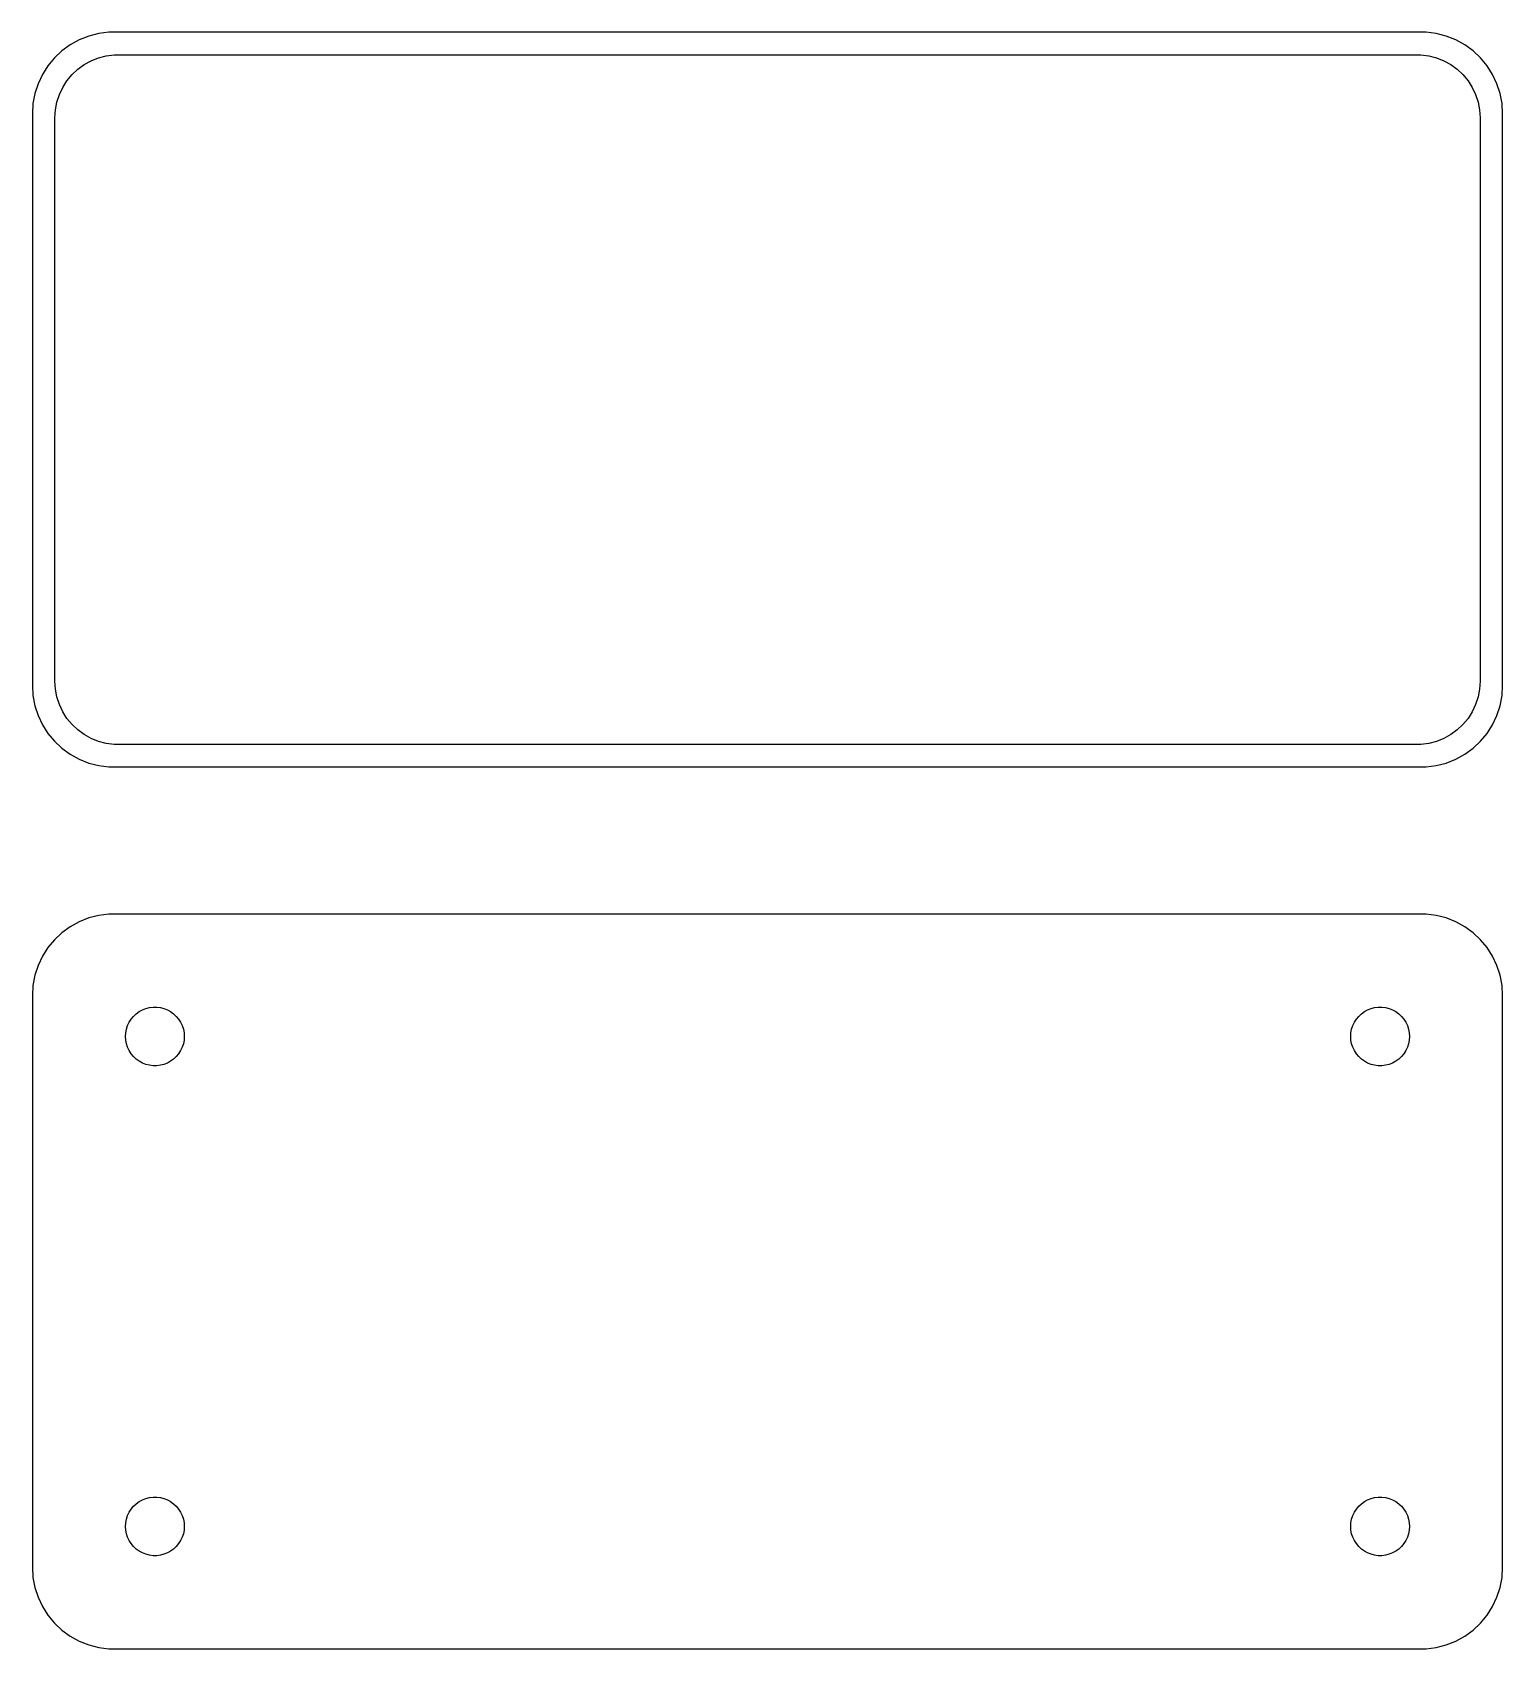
# Model space of a CAD drawing. Header units: metres. Extents: x -45 to 45, y 31.5 to 130.5.
import ezdxf

# ---------------------------------------------------------------- set-up
doc = ezdxf.new("R2010")
doc.units = ezdxf.units.M

msp = doc.modelspace()

# ---------------------------------------------------------------- linework, layer by layer
for p, q in [((-42.6791, 129.722), (-43.1871, 129.353)), ((-42.1289, 130.024), (-42.6791, 129.722)), ((-41.5451, 130.255), (-42.1289, 130.024)), ((-40.9369, 130.411), (-41.5451, 130.255)), ((-40.3139, 130.49), (-40.9369, 130.411)), ((40.3139, 130.49), (-40.3139, 130.49)), ((40.9369, 130.411), (40.3139, 130.49)), ((41.5451, 130.255), (40.9369, 130.411)), ((42.1289, 130.024), (41.5451, 130.255)), ((42.6791, 129.722), (42.1289, 130.024)), ((43.1871, 129.353), (42.6791, 129.722)), ((-43.6448, 128.923), (-44.0451, 128.439)), ((-43.1871, 129.353), (-43.6448, 128.923)), ((-41.8234, 128.517), (-41.3975, 128.751)), ((-41.3975, 128.751), (-40.9457, 128.93)), ((-40.9457, 128.93), (-40.4751, 129.051)), ((-40.4751, 129.051), (-39.993, 129.112)), ((-39.993, 129.112), (39.993, 129.112)), ((39.993, 129.112), (40.4751, 129.051)), ((40.4751, 129.051), (40.9457, 128.93)), ((40.9457, 128.93), (41.3975, 128.751)), ((41.3975, 128.751), (41.8234, 128.517)), ((43.6448, 128.923), (43.1871, 129.353)), ((44.0451, 128.439), (43.6448, 128.923)), ((-44.3815, 127.909), (-44.6489, 127.341)), ((-44.0451, 128.439), (-44.3815, 127.909)), ((-42.8805, 127.524), (-42.5707, 127.899)), ((-42.5707, 127.899), (-42.2165, 128.231)), ((-42.2165, 128.231), (-41.8234, 128.517)), ((41.8234, 128.517), (42.2165, 128.231)), ((42.2165, 128.231), (42.5707, 127.899)), ((42.5707, 127.899), (42.8805, 127.524)), ((44.3815, 127.909), (44.0451, 128.439)), ((44.6489, 127.341), (44.3815, 127.909)), ((-44.8429, 126.743), (-44.9606, 126.127)), ((-44.6489, 127.341), (-44.8429, 126.743)), ((-43.3477, 126.674), (-43.1408, 127.114)), ((-43.1408, 127.114), (-42.8805, 127.524)), ((42.8805, 127.524), (43.1408, 127.114)), ((43.1408, 127.114), (43.3477, 126.674)), ((44.8429, 126.743), (44.6489, 127.341)), ((44.9606, 126.127), (44.8429, 126.743)), ((-44.9606, 126.127), (-45, 125.5)), ((-43.6195, 125.25), (-43.589, 125.735)), ((-43.589, 125.735), (-43.4979, 126.212)), ((-43.4979, 126.212), (-43.3477, 126.674)), ((43.3477, 126.674), (43.4979, 126.212)), ((43.4979, 126.212), (43.589, 125.735)), ((43.589, 125.735), (43.6195, 125.25)), ((45, 125.5), (44.9606, 126.127)), ((-45, 125.5), (-45, 90.5)), ((-43.6195, 90.75), (-43.6195, 125.25)), ((43.6195, 125.25), (43.6195, 90.75)), ((45, 90.5), (45, 125.5)), ((-45, 90.5), (-44.9606, 89.8733)), ((-43.589, 90.265), (-43.6195, 90.75)), ((-43.4979, 89.7877), (-43.589, 90.265)), ((43.589, 90.265), (43.4979, 89.7877)), ((43.6195, 90.75), (43.589, 90.265)), ((44.9606, 89.8733), (45, 90.5)), ((-44.9606, 89.8733), (-44.8429, 89.2566)), ((-44.8429, 89.2566), (-44.6489, 88.6594)), ((-43.3477, 89.3256), (-43.4979, 89.7877)), ((-43.1408, 88.8859), (-43.3477, 89.3256)), ((43.3477, 89.3256), (43.1408, 88.8859)), ((43.4979, 89.7877), (43.3477, 89.3256)), ((44.6489, 88.6594), (44.8429, 89.2566)), ((44.8429, 89.2566), (44.9606, 89.8733)), ((-44.6489, 88.6594), (-44.3815, 88.0912)), ((-42.8805, 88.4756), (-43.1408, 88.8859)), ((-42.5707, 88.1012), (-42.8805, 88.4756)), ((-42.2165, 87.7685), (-42.5707, 88.1012)), ((42.5707, 88.1012), (42.2165, 87.7685)), ((42.8805, 88.4756), (42.5707, 88.1012)), ((43.1408, 88.8859), (42.8805, 88.4756)), ((44.3815, 88.0912), (44.6489, 88.6594)), ((-44.3815, 88.0912), (-44.0451, 87.5611)), ((-44.0451, 87.5611), (-43.6448, 87.0773)), ((-41.8234, 87.4829), (-42.2165, 87.7685)), ((-41.3975, 87.2488), (-41.8234, 87.4829)), ((-40.9457, 87.0699), (-41.3975, 87.2488)), ((41.3975, 87.2488), (40.9457, 87.0699)), ((41.8234, 87.4829), (41.3975, 87.2488)), ((42.2165, 87.7685), (41.8234, 87.4829)), ((43.6448, 87.0773), (44.0451, 87.5611)), ((44.0451, 87.5611), (44.3815, 88.0912)), ((-43.6448, 87.0773), (-43.1871, 86.6474)), ((-43.1871, 86.6474), (-42.6791, 86.2784)), ((-42.6791, 86.2784), (-42.1289, 85.9759)), ((-40.4751, 86.9491), (-40.9457, 87.0699)), ((-39.993, 86.8882), (-40.4751, 86.9491)), ((39.993, 86.8882), (-39.993, 86.8882)), ((40.4751, 86.9491), (39.993, 86.8882)), ((40.9457, 87.0699), (40.4751, 86.9491)), ((42.1289, 85.9759), (42.6791, 86.2784)), ((42.6791, 86.2784), (43.1871, 86.6474)), ((43.1871, 86.6474), (43.6448, 87.0773)), ((-42.1289, 85.9759), (-41.5451, 85.7447)), ((-41.5451, 85.7447), (-40.9369, 85.5886)), ((-40.9369, 85.5886), (-40.3139, 85.5099)), ((-40.3139, 85.5099), (40.3139, 85.5099)), ((40.3139, 85.5099), (40.9369, 85.5886)), ((40.9369, 85.5886), (41.5451, 85.7447)), ((41.5451, 85.7447), (42.1289, 85.9759)), ((-41.5451, 76.2553), (-42.1289, 76.0241)), ((-40.9369, 76.4114), (-41.5451, 76.2553)), ((-40.3139, 76.4901), (-40.9369, 76.4114)), ((40.3139, 76.4901), (-40.3139, 76.4901)), ((40.9369, 76.4114), (40.3139, 76.4901)), ((41.5451, 76.2553), (40.9369, 76.4114)), ((42.1289, 76.0241), (41.5451, 76.2553)), ((-43.1871, 75.3526), (-43.6448, 74.9227)), ((-42.6791, 75.7216), (-43.1871, 75.3526)), ((-42.1289, 76.0241), (-42.6791, 75.7216)), ((42.6791, 75.7216), (42.1289, 76.0241)), ((43.1871, 75.3526), (42.6791, 75.7216)), ((43.6448, 74.9227), (43.1871, 75.3526)), ((-44.0451, 74.4389), (-44.3815, 73.9088)), ((-43.6448, 74.9227), (-44.0451, 74.4389)), ((44.0451, 74.4389), (43.6448, 74.9227)), ((44.3815, 73.9088), (44.0451, 74.4389)), ((-44.6489, 73.3406), (-44.8429, 72.7434)), ((-44.3815, 73.9088), (-44.6489, 73.3406)), ((44.6489, 73.3406), (44.3815, 73.9088)), ((44.8429, 72.7434), (44.6489, 73.3406)), ((-44.8429, 72.7434), (-44.9606, 72.1267)), ((44.9606, 72.1267), (44.8429, 72.7434)), ((-44.9606, 72.1267), (-45, 71.5)), ((-45, 71.5), (-45, 36.5)), ((45, 71.5), (44.9606, 72.1267)), ((45, 36.5), (45, 71.5)), ((-38.8121, 70.2322), (-38.6474, 70.3869)), ((-38.6474, 70.3869), (-38.4645, 70.5198)), ((-38.4645, 70.5198), (-38.2664, 70.6287)), ((-38.2664, 70.6287), (-38.0562, 70.7119)), ((-38.0562, 70.7119), (-37.8373, 70.7681)), ((-37.8373, 70.7681), (-37.613, 70.7964)), ((-37.613, 70.7964), (-37.387, 70.7964)), ((-37.387, 70.7964), (-37.1627, 70.7681)), ((-37.1627, 70.7681), (-36.9438, 70.7119)), ((-36.9438, 70.7119), (-36.7336, 70.6287)), ((-36.7336, 70.6287), (-36.5355, 70.5198)), ((-36.5355, 70.5198), (-36.3526, 70.3869)), ((-36.3526, 70.3869), (-36.1879, 70.2322)), ((36.1879, 70.2322), (36.3526, 70.3869)), ((36.3526, 70.3869), (36.5355, 70.5198)), ((36.5355, 70.5198), (36.7336, 70.6287)), ((36.7336, 70.6287), (36.9438, 70.7119)), ((36.9438, 70.7119), (37.1627, 70.7681)), ((37.1627, 70.7681), (37.387, 70.7964)), ((37.387, 70.7964), (37.613, 70.7964)), ((37.613, 70.7964), (37.8373, 70.7681)), ((37.8373, 70.7681), (38.0562, 70.7119)), ((38.0562, 70.7119), (38.2664, 70.6287)), ((38.2664, 70.6287), (38.4645, 70.5198)), ((38.4645, 70.5198), (38.6474, 70.3869)), ((38.6474, 70.3869), (38.8121, 70.2322)), ((-39.2858, 69.2256), (-39.2434, 69.4476)), ((-39.2434, 69.4476), (-39.1736, 69.6626)), ((-39.1736, 69.6626), (-39.0773, 69.8671)), ((-39.0773, 69.8671), (-38.9562, 70.058)), ((-38.9562, 70.058), (-38.8121, 70.2322)), ((-36.1879, 70.2322), (-36.0438, 70.058)), ((-36.0438, 70.058), (-35.9226, 69.8671)), ((-35.9226, 69.8671), (-35.8264, 69.6626)), ((-35.8264, 69.6626), (-35.7565, 69.4476)), ((-35.7565, 69.4476), (-35.7142, 69.2256)), ((35.7142, 69.2256), (35.7565, 69.4476)), ((35.7565, 69.4476), (35.8264, 69.6626)), ((35.8264, 69.6626), (35.9226, 69.8671)), ((35.9226, 69.8671), (36.0438, 70.058)), ((36.0438, 70.058), (36.1879, 70.2322)), ((38.8121, 70.2322), (38.9562, 70.058)), ((38.9562, 70.058), (39.0773, 69.8671)), ((39.0773, 69.8671), (39.1736, 69.6626)), ((39.1736, 69.6626), (39.2434, 69.4476)), ((39.2434, 69.4476), (39.2858, 69.2256)), ((-39.3, 69), (-39.2858, 69.2256)), ((-39.2858, 68.7744), (-39.3, 69)), ((-39.2434, 68.5524), (-39.2858, 68.7744)), ((-39.1736, 68.3374), (-39.2434, 68.5524)), ((-39.0773, 68.1328), (-39.1736, 68.3374)), ((-35.8264, 68.3374), (-35.9226, 68.1328)), ((-35.7565, 68.5524), (-35.8264, 68.3374)), ((-35.7142, 68.7744), (-35.7565, 68.5524)), ((-35.7142, 69.2256), (-35.7, 69)), ((-35.7, 69), (-35.7142, 68.7744)), ((35.7, 69), (35.7142, 69.2256)), ((35.7142, 68.7744), (35.7, 69)), ((35.7565, 68.5524), (35.7142, 68.7744)), ((35.8264, 68.3374), (35.7565, 68.5524)), ((35.9226, 68.1328), (35.8264, 68.3374)), ((39.1736, 68.3374), (39.0773, 68.1328)), ((39.2434, 68.5524), (39.1736, 68.3374)), ((39.2858, 68.7744), (39.2434, 68.5524)), ((39.2858, 69.2256), (39.3, 69)), ((39.3, 69), (39.2858, 68.7744)), ((-38.9562, 67.942), (-39.0773, 68.1328)), ((-38.8121, 67.7678), (-38.9562, 67.942)), ((-38.6474, 67.6131), (-38.8121, 67.7678)), ((-38.4645, 67.4802), (-38.6474, 67.6131)), ((-38.2664, 67.3713), (-38.4645, 67.4802)), ((-38.0562, 67.2881), (-38.2664, 67.3713)), ((-36.7336, 67.3713), (-36.9438, 67.2881)), ((-36.5355, 67.4802), (-36.7336, 67.3713)), ((-36.3526, 67.6131), (-36.5355, 67.4802)), ((-36.1879, 67.7678), (-36.3526, 67.6131)), ((-36.0438, 67.942), (-36.1879, 67.7678)), ((-35.9226, 68.1328), (-36.0438, 67.942)), ((36.0438, 67.942), (35.9226, 68.1328)), ((36.1879, 67.7678), (36.0438, 67.942)), ((36.3526, 67.6131), (36.1879, 67.7678)), ((36.5355, 67.4802), (36.3526, 67.6131)), ((36.7336, 67.3713), (36.5355, 67.4802)), ((36.9438, 67.2881), (36.7336, 67.3713)), ((38.2664, 67.3713), (38.0562, 67.2881)), ((38.4645, 67.4802), (38.2664, 67.3713)), ((38.6474, 67.6131), (38.4645, 67.4802)), ((38.8121, 67.7678), (38.6474, 67.6131)), ((38.9562, 67.942), (38.8121, 67.7678)), ((39.0773, 68.1328), (38.9562, 67.942)), ((-37.8373, 67.2319), (-38.0562, 67.2881)), ((-37.613, 67.2036), (-37.8373, 67.2319)), ((-37.387, 67.2036), (-37.613, 67.2036)), ((-37.1627, 67.2319), (-37.387, 67.2036)), ((-36.9438, 67.2881), (-37.1627, 67.2319)), ((37.1627, 67.2319), (36.9438, 67.2881)), ((37.387, 67.2036), (37.1627, 67.2319)), ((37.613, 67.2036), (37.387, 67.2036)), ((37.8373, 67.2319), (37.613, 67.2036)), ((38.0562, 67.2881), (37.8373, 67.2319)), ((-38.4645, 40.5198), (-38.2664, 40.6287)), ((-38.2664, 40.6287), (-38.0562, 40.7119)), ((-38.0562, 40.7119), (-37.8373, 40.7681)), ((-37.8373, 40.7681), (-37.613, 40.7964)), ((-37.613, 40.7964), (-37.387, 40.7964)), ((-37.387, 40.7964), (-37.1627, 40.7681)), ((-37.1627, 40.7681), (-36.9438, 40.7119)), ((-36.9438, 40.7119), (-36.7336, 40.6287)), ((-36.7336, 40.6287), (-36.5355, 40.5198)), ((36.5355, 40.5198), (36.7336, 40.6287)), ((36.7336, 40.6287), (36.9438, 40.7119)), ((36.9438, 40.7119), (37.1627, 40.7681)), ((37.1627, 40.7681), (37.387, 40.7964)), ((37.387, 40.7964), (37.613, 40.7964)), ((37.613, 40.7964), (37.8373, 40.7681)), ((37.8373, 40.7681), (38.0562, 40.7119)), ((38.0562, 40.7119), (38.2664, 40.6287)), ((38.2664, 40.6287), (38.4645, 40.5198)), ((-39.2434, 39.4476), (-39.1736, 39.6626)), ((-39.1736, 39.6626), (-39.0773, 39.8672)), ((-39.0773, 39.8672), (-38.9562, 40.058)), ((-38.9562, 40.058), (-38.8121, 40.2322)), ((-38.8121, 40.2322), (-38.6474, 40.3869)), ((-38.6474, 40.3869), (-38.4645, 40.5198)), ((-36.5355, 40.5198), (-36.3526, 40.3869)), ((-36.3526, 40.3869), (-36.1879, 40.2322)), ((-36.1879, 40.2322), (-36.0438, 40.058)), ((-36.0438, 40.058), (-35.9226, 39.8672)), ((-35.9226, 39.8672), (-35.8264, 39.6626)), ((-35.8264, 39.6626), (-35.7565, 39.4476)), ((35.7565, 39.4476), (35.8264, 39.6626)), ((35.8264, 39.6626), (35.9226, 39.8672)), ((35.9226, 39.8672), (36.0438, 40.058)), ((36.0438, 40.058), (36.1879, 40.2322)), ((36.1879, 40.2322), (36.3526, 40.3869)), ((36.3526, 40.3869), (36.5355, 40.5198)), ((38.4645, 40.5198), (38.6474, 40.3869)), ((38.6474, 40.3869), (38.8121, 40.2322)), ((38.8121, 40.2322), (38.9562, 40.058)), ((38.9562, 40.058), (39.0773, 39.8672)), ((39.0773, 39.8672), (39.1736, 39.6626)), ((39.1736, 39.6626), (39.2434, 39.4476)), ((-39.3, 39), (-39.2858, 39.2256)), ((-39.2858, 38.7744), (-39.3, 39)), ((-39.2858, 39.2256), (-39.2434, 39.4476)), ((-39.2434, 38.5524), (-39.2858, 38.7744)), ((-35.7565, 39.4476), (-35.7142, 39.2256)), ((-35.7142, 38.7744), (-35.7565, 38.5524)), ((-35.7142, 39.2256), (-35.7, 39)), ((-35.7, 39), (-35.7142, 38.7744)), ((35.7, 39), (35.7142, 39.2256)), ((35.7142, 38.7744), (35.7, 39)), ((35.7142, 39.2256), (35.7565, 39.4476)), ((35.7565, 38.5524), (35.7142, 38.7744)), ((39.2434, 39.4476), (39.2858, 39.2256)), ((39.2858, 38.7744), (39.2434, 38.5524)), ((39.2858, 39.2256), (39.3, 39)), ((39.3, 39), (39.2858, 38.7744)), ((-39.1736, 38.3374), (-39.2434, 38.5524)), ((-39.0773, 38.1329), (-39.1736, 38.3374)), ((-38.9562, 37.942), (-39.0773, 38.1329)), ((-38.8121, 37.7678), (-38.9562, 37.942)), ((-38.6474, 37.6131), (-38.8121, 37.7678)), ((-38.4645, 37.4802), (-38.6474, 37.6131)), ((-36.3526, 37.6131), (-36.5355, 37.4802)), ((-36.1879, 37.7678), (-36.3526, 37.6131)), ((-36.0438, 37.942), (-36.1879, 37.7678)), ((-35.9226, 38.1329), (-36.0438, 37.942)), ((-35.8264, 38.3374), (-35.9226, 38.1329)), ((-35.7565, 38.5524), (-35.8264, 38.3374)), ((35.8264, 38.3374), (35.7565, 38.5524)), ((35.9226, 38.1329), (35.8264, 38.3374)), ((36.0438, 37.942), (35.9226, 38.1329)), ((36.1879, 37.7678), (36.0438, 37.942)), ((36.3526, 37.6131), (36.1879, 37.7678)), ((36.5355, 37.4802), (36.3526, 37.6131)), ((38.6474, 37.6131), (38.4645, 37.4802)), ((38.8121, 37.7678), (38.6474, 37.6131)), ((38.9562, 37.942), (38.8121, 37.7678)), ((39.0773, 38.1329), (38.9562, 37.942)), ((39.1736, 38.3374), (39.0773, 38.1329)), ((39.2434, 38.5524), (39.1736, 38.3374)), ((-38.2664, 37.3713), (-38.4645, 37.4802)), ((-38.0562, 37.2881), (-38.2664, 37.3713)), ((-37.8373, 37.2319), (-38.0562, 37.2881)), ((-37.613, 37.2036), (-37.8373, 37.2319)), ((-37.387, 37.2036), (-37.613, 37.2036)), ((-37.1627, 37.2319), (-37.387, 37.2036)), ((-36.9438, 37.2881), (-37.1627, 37.2319)), ((-36.7336, 37.3713), (-36.9438, 37.2881)), ((-36.5355, 37.4802), (-36.7336, 37.3713)), ((36.7336, 37.3713), (36.5355, 37.4802)), ((36.9438, 37.2881), (36.7336, 37.3713)), ((37.1627, 37.2319), (36.9438, 37.2881)), ((37.387, 37.2036), (37.1627, 37.2319)), ((37.613, 37.2036), (37.387, 37.2036)), ((37.8373, 37.2319), (37.613, 37.2036)), ((38.0562, 37.2881), (37.8373, 37.2319)), ((38.2664, 37.3713), (38.0562, 37.2881)), ((38.4645, 37.4802), (38.2664, 37.3713)), ((-45, 36.5), (-44.9606, 35.8733)), ((-44.9606, 35.8733), (-44.8429, 35.2566)), ((44.8429, 35.2566), (44.9606, 35.8733)), ((44.9606, 35.8733), (45, 36.5)), ((-44.8429, 35.2566), (-44.6489, 34.6594)), ((-44.6489, 34.6594), (-44.3815, 34.0912)), ((44.3815, 34.0912), (44.6489, 34.6594)), ((44.6489, 34.6594), (44.8429, 35.2566)), ((-44.3815, 34.0912), (-44.0451, 33.5611)), ((44.0451, 33.5611), (44.3815, 34.0912)), ((-44.0451, 33.5611), (-43.6448, 33.0773)), ((-43.6448, 33.0773), (-43.1871, 32.6474)), ((43.1871, 32.6474), (43.6448, 33.0773)), ((43.6448, 33.0773), (44.0451, 33.5611)), ((-43.1871, 32.6474), (-42.6791, 32.2784)), ((-42.6791, 32.2784), (-42.1289, 31.9759)), ((-42.1289, 31.9759), (-41.5451, 31.7447)), ((-41.5451, 31.7447), (-40.9369, 31.5886)), ((40.9369, 31.5886), (41.5451, 31.7447)), ((41.5451, 31.7447), (42.1289, 31.9759)), ((42.1289, 31.9759), (42.6791, 32.2784)), ((42.6791, 32.2784), (43.1871, 32.6474)), ((-40.9369, 31.5886), (-40.3139, 31.5099)), ((-40.3139, 31.5099), (40.3139, 31.5099)), ((40.3139, 31.5099), (40.9369, 31.5886))]:
    msp.add_line(p, q)

doc.saveas('drawing.dxf')
